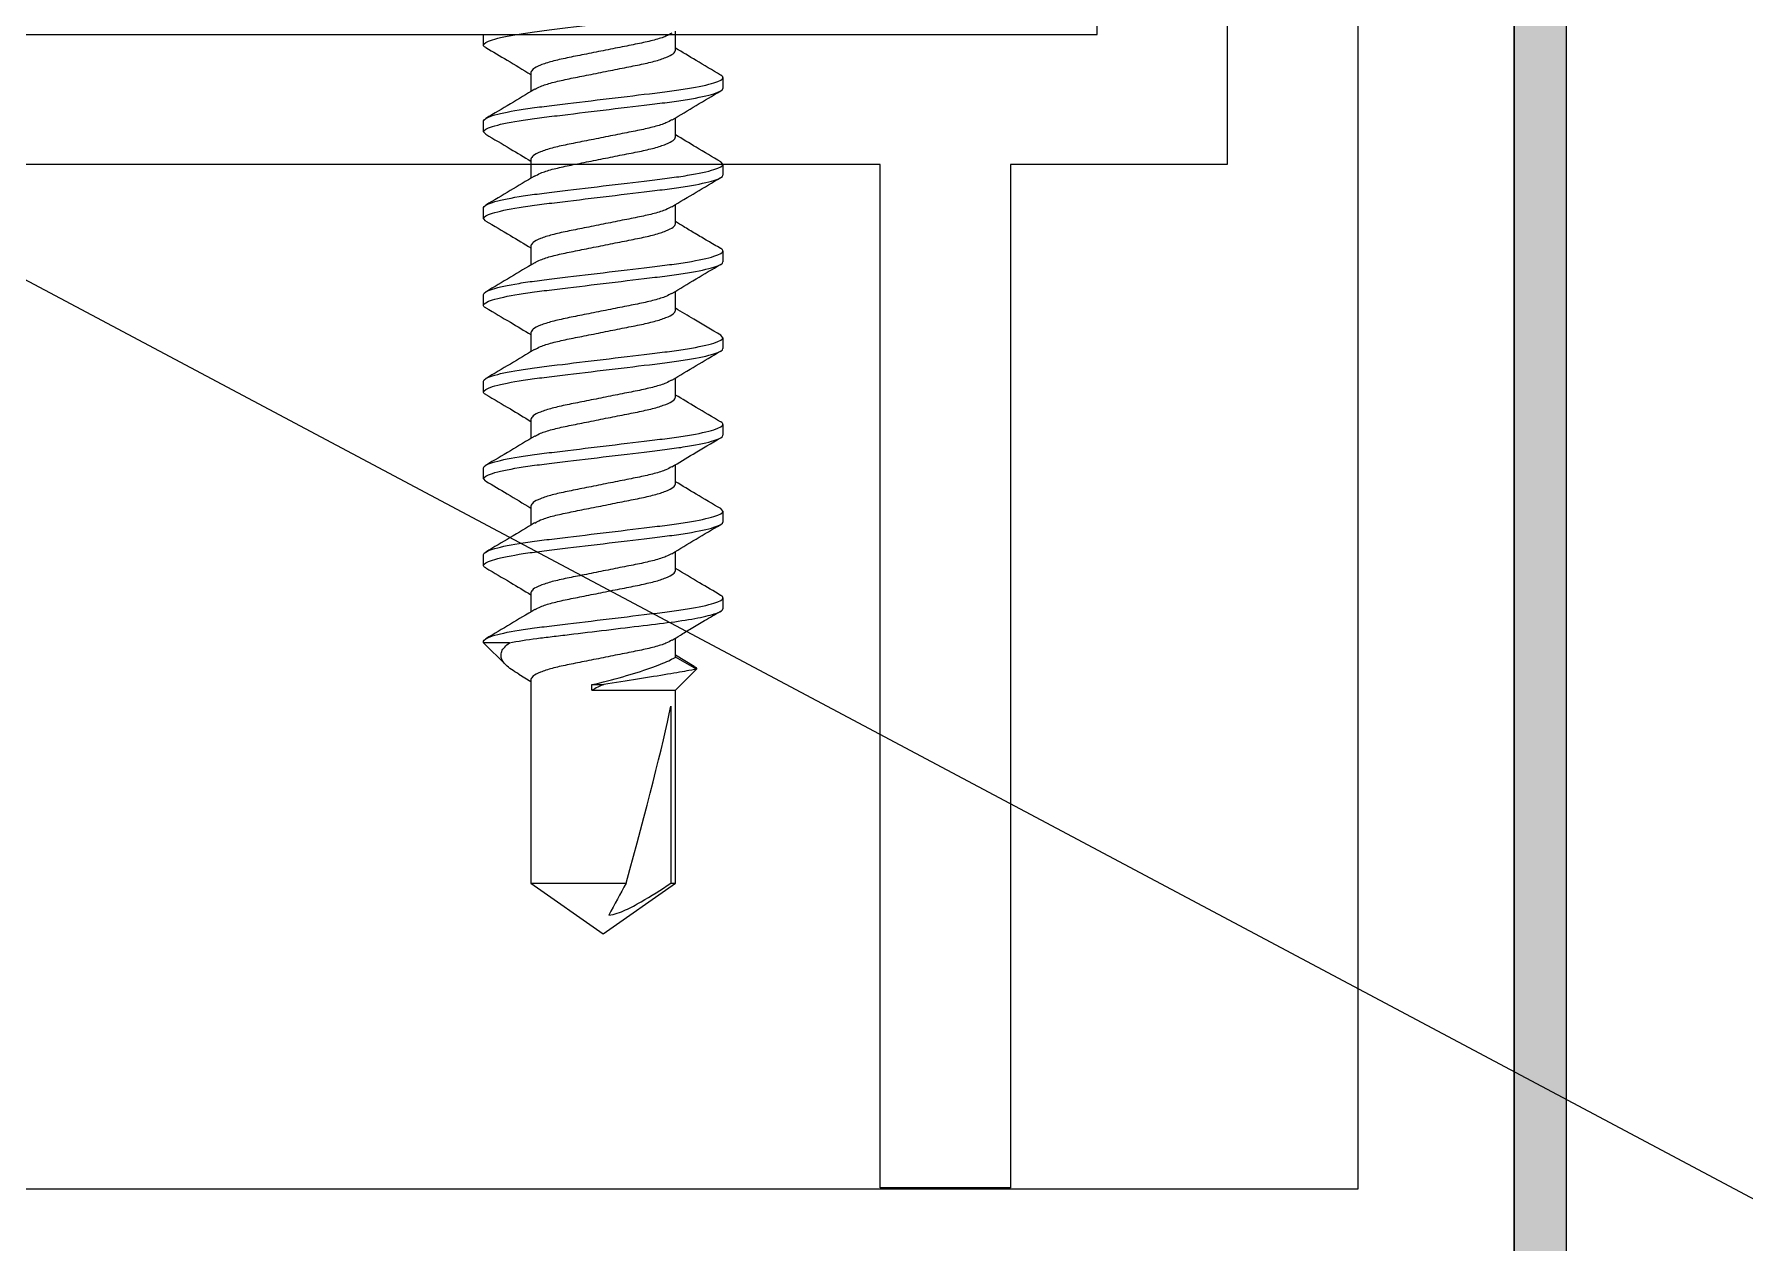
# Model space of a CAD drawing. Extents: x 0 to 79.8, y 0 to 38.2.
# Drawn here: x 60.85 to 61.836, y 28.542 to 29.239 of the extents above; entities that cross this region are included whole.
import ezdxf

# ---------------------------------------------------------------- set-up
doc = ezdxf.new("R2010")
doc.units = 0
doc.header["$MEASUREMENT"] = 0
doc.linetypes.add('SLD-Solid', pattern=[0])
doc.layers.get('0').update_dxf_attribs({"linetype": 'CONTINUOUS'})
for name, color, linetype in [('SILL-PAN', 7, 'CONTINUOUS'), ('TEXT', 7, 'CONTINUOUS'), ('WATERPROOF_MATL', 5, 'CONTINUOUS')]:
    doc.layers.add(name, color=color, linetype=linetype)
doc.styles.get("Standard").update_dxf_attribs({"font": 'simplex.shx'})
doc.dimstyles.get("Standard").update_dxf_attribs({"dimtxt": 0.18, "dimasz": 0.18, "dimexe": 0.18, "dimexo": 0.0625, "dimgap": 0.09, "dimtad": 0, "dimtih": 1, "dimtoh": 1, "dimdec": 4, "dimzin": 0, "dimdsep": 46, "dimtxsty": 'Standard', "dimcen": 0.09, "dimadec": 0, "dimazin": 0, "dimtfac": 1, "dimtdec": 4, "dimtofl": 0, "dimtmove": 0, "dimatfit": 3, "dimfxl": 0, "dimtolj": 1, "dimtzin": 0, "dimarcsym": 0})

# ---------------------------------------------------------------- blocks, each defined once
blk = doc.blocks.new('25559')
at = {"color": 7, "linetype": 'SLD-Solid', "lineweight": 15}
for p, q in [((0.50625, 0.069), (0.5125, 0.069)), ((0.55625, 0.069), (0.55482, 0.06775)), ((0.55625, 0.069), (0.5625, 0.069)), ((0.60625, 0.069), (0.6125, 0.069)), ((0.65625, 0.069), (0.65481, 0.06774)), ((0.65625, 0.069), (0.6625, 0.069)), ((0.70625, 0.069), (0.7125, 0.069)), ((0.75625, 0.069), (0.75481, 0.06775)), ((0.75625, 0.069), (0.7625, 0.069)), ((0.80625, 0.069), (0.8125, 0.069)), ((0.84585, 0.05252), (0.8393, 0.04172)), ((0.84741, 0.05369), (0.8405, 0.04172)), ((0.85937, 0.04172), (0.84741, 0.05369)), ((0.4905, 0.04172), (0.47945, 0.04172)), ((0.5405, 0.04172), (0.52946, 0.04172)), ((0.5905, 0.04172), (0.57946, 0.04172)), ((0.6405, 0.04172), (0.62946, 0.04172)), ((0.6905, 0.04172), (0.67946, 0.04172)), ((0.7405, 0.04172), (0.72946, 0.04172)), ((0.7905, 0.04172), (0.77946, 0.04172)), ((0.8405, 0.04172), (0.82943, 0.04172)), ((0.97079, 0.04172), (0.85937, 0.04172)), ((0.85937, -0.00651), (0.85937, 0.04172)), ((1, 0), (0.97079, 0.04172)), ((0.97079, 0.03893), (0.97079, 0.04172)), ((0.86878, 0.03893), (0.97079, 0.03893)), ((0.97079, -0.04172), (0.97079, 0.01319)), ((0.85625, -0.00651), (0.85625, 0.00025)), ((0.97079, -0.04172), (1, 0)), ((0.85937, -0.00651), (0.85625, -0.00651)), ((0.50325, -0.04172), (0.51429, -0.04172)), ((0.55325, -0.04172), (0.56429, -0.04172)), ((0.60325, -0.04172), (0.61429, -0.04172)), ((0.65325, -0.04172), (0.66429, -0.04172)), ((0.70325, -0.04172), (0.71429, -0.04172)), ((0.75325, -0.04172), (0.76429, -0.04172)), ((0.80325, -0.04172), (0.81429, -0.04172)), ((0.85025, -0.0487), (0.85445, -0.04172)), ((0.85325, -0.04172), (0.97079, -0.04172)), ((0.8321, -0.05397), (0.8321, -0.069)), ((0.8321, -0.069), (0.8449, -0.05619)), ((0.4875, -0.069), (0.48125, -0.069)), ((0.5375, -0.069), (0.53125, -0.069)), ((0.53893, -0.06775), (0.5375, -0.069)), ((0.5875, -0.069), (0.58125, -0.069)), ((0.58895, -0.06774), (0.5875, -0.069)), ((0.6375, -0.069), (0.63125, -0.069)), ((0.6875, -0.069), (0.68125, -0.069)), ((0.7375, -0.069), (0.73125, -0.069)), ((0.73893, -0.06775), (0.7375, -0.069)), ((0.7875, -0.069), (0.78125, -0.069)), ((0.8321, -0.069), (0.83125, -0.069))]:
    blk.add_line(p, q, dxfattribs=at)
blk.add_ellipse((0.9907, 0), major_axis=(0.14297, -0.04113), ratio=0.048755, start_param=1.724549, end_param=2.605956, dxfattribs=at)
for points, knots in [([(0.4875, -0.069), (0.4866, -0.069), (0.48555, -0.06732), (0.48334, -0.06033), (0.4822, -0.05502), (0.48061, -0.04534), (0.4801, -0.04184), (0.47916, -0.03455), (0.47871, -0.03075), (0.47723, -0.01846), (0.47612, -0.00924), (0.47388, 0.00924), (0.47277, 0.01846), (0.47129, 0.03075), (0.47084, 0.03455), (0.4699, 0.04184), (0.46939, 0.04534), (0.4678, 0.05502), (0.46666, 0.06033), (0.46445, 0.06732), (0.4634, 0.069), (0.4625, 0.069)], [0, 0, 0, 0, 0.125, 0.125, 0.25, 0.25, 0.3125, 0.3125, 0.375, 0.375, 0.5, 0.5, 0.625, 0.625, 0.6875, 0.6875, 0.75, 0.75, 0.875, 0.875, 1, 1, 1, 1]), ([(0.50478, 0.06771), (0.50199, 0.06297), (0.49688, 0.05428), (0.49166, 0.04564), (0.48929, 0.04172)], [0, 0, 0, 0, 0.545575, 1, 1, 1, 1]), ([(0.50625, 0.069), (0.50578, 0.06899), (0.50531, 0.06899), (0.50479, 0.06771), (0.50478, 0.06769)], [0, 0, 0, 0, 0.988917, 1, 1, 1, 1]), ([(0.53125, -0.069), (0.53035, -0.069), (0.5293, -0.06732), (0.52709, -0.06033), (0.52595, -0.05502), (0.52436, -0.04534), (0.52385, -0.04184), (0.52291, -0.03455), (0.52246, -0.03075), (0.52098, -0.01846), (0.51987, -0.00924), (0.51763, 0.00924), (0.51652, 0.01846), (0.51504, 0.03075), (0.51459, 0.03455), (0.51365, 0.04184), (0.51314, 0.04534), (0.51155, 0.05502), (0.51041, 0.06033), (0.5082, 0.06732), (0.50715, 0.069), (0.50625, 0.069)], [0, 0, 0, 0, 0.125, 0.125, 0.25, 0.25, 0.3125, 0.3125, 0.375, 0.375, 0.5, 0.5, 0.625, 0.625, 0.6875, 0.6875, 0.75, 0.75, 0.875, 0.875, 1, 1, 1, 1]), ([(0.5375, -0.069), (0.5366, -0.069), (0.53555, -0.06732), (0.53334, -0.06033), (0.5322, -0.05502), (0.53061, -0.04534), (0.5301, -0.04184), (0.52916, -0.03455), (0.52871, -0.03075), (0.52723, -0.01846), (0.52612, -0.00924), (0.52388, 0.00924), (0.52277, 0.01846), (0.52129, 0.03075), (0.52084, 0.03455), (0.5199, 0.04184), (0.51939, 0.04534), (0.5178, 0.05502), (0.51666, 0.06033), (0.51445, 0.06732), (0.5134, 0.069), (0.5125, 0.069)], [0, 0, 0, 0, 0.125, 0.125, 0.25, 0.25, 0.3125, 0.3125, 0.375, 0.375, 0.5, 0.5, 0.625, 0.625, 0.6875, 0.6875, 0.75, 0.75, 0.875, 0.875, 1, 1, 1, 1]), ([(0.53068, 0.03969), (0.52788, 0.04433), (0.52225, 0.05365), (0.51672, 0.06304), (0.51394, 0.06776)], [0, 0, 0, 0, 0.4975, 1, 1, 1, 1]), ([(0.55482, 0.06777), (0.55203, 0.06304), (0.54691, 0.05433), (0.54168, 0.04567), (0.53929, 0.04172)], [0, 0, 0, 0, 0.543159, 1, 1, 1, 1]), ([(0.58125, -0.069), (0.58035, -0.069), (0.5793, -0.06732), (0.57709, -0.06033), (0.57595, -0.05502), (0.57436, -0.04534), (0.57385, -0.04184), (0.57291, -0.03455), (0.57246, -0.03075), (0.57098, -0.01846), (0.56987, -0.00924), (0.56763, 0.00924), (0.56652, 0.01846), (0.56504, 0.03075), (0.56459, 0.03455), (0.56365, 0.04184), (0.56314, 0.04534), (0.56155, 0.05502), (0.56041, 0.06033), (0.5582, 0.06732), (0.55715, 0.069), (0.55625, 0.069)], [0, 0, 0, 0, 0.125, 0.125, 0.25, 0.25, 0.3125, 0.3125, 0.375, 0.375, 0.5, 0.5, 0.625, 0.625, 0.6875, 0.6875, 0.75, 0.75, 0.875, 0.875, 1, 1, 1, 1]), ([(0.5875, -0.069), (0.5866, -0.069), (0.58555, -0.06732), (0.58334, -0.06033), (0.5822, -0.05502), (0.58061, -0.04534), (0.5801, -0.04184), (0.57916, -0.03455), (0.57871, -0.03075), (0.57723, -0.01846), (0.57612, -0.00924), (0.57388, 0.00924), (0.57277, 0.01846), (0.57129, 0.03075), (0.57084, 0.03455), (0.5699, 0.04184), (0.56939, 0.04534), (0.5678, 0.05502), (0.56666, 0.06033), (0.56445, 0.06732), (0.5634, 0.069), (0.5625, 0.069)], [0, 0, 0, 0, 0.125, 0.125, 0.25, 0.25, 0.3125, 0.3125, 0.375, 0.375, 0.5, 0.5, 0.625, 0.625, 0.6875, 0.6875, 0.75, 0.75, 0.875, 0.875, 1, 1, 1, 1]), ([(0.58075, 0.03957), (0.57794, 0.04423), (0.57228, 0.0536), (0.56673, 0.06302), (0.56393, 0.06776)], [0, 0, 0, 0, 0.497134, 1, 1, 1, 1]), ([(0.60476, 0.06768), (0.60336, 0.06525), (0.6007, 0.06067), (0.59628, 0.05311), (0.5925, 0.04686), (0.59025, 0.04322), (0.58932, 0.04172)], [0, 0, 0, 0, 0.299941, 0.565966, 0.820653, 1, 1, 1, 1]), ([(0.60625, 0.069), (0.60578, 0.06899), (0.6053, 0.06898), (0.60478, 0.06768), (0.60476, 0.06765)], [0, 0, 0, 0, 0.978012, 1, 1, 1, 1]), ([(0.63125, -0.069), (0.63035, -0.069), (0.6293, -0.06732), (0.62709, -0.06033), (0.62595, -0.05502), (0.62436, -0.04534), (0.62385, -0.04184), (0.62291, -0.03455), (0.62246, -0.03075), (0.62098, -0.01846), (0.61987, -0.00924), (0.61763, 0.00924), (0.61652, 0.01846), (0.61504, 0.03075), (0.61459, 0.03455), (0.61365, 0.04184), (0.61314, 0.04534), (0.61155, 0.05502), (0.61041, 0.06033), (0.6082, 0.06732), (0.60715, 0.069), (0.60625, 0.069)], [0, 0, 0, 0, 0.125, 0.125, 0.25, 0.25, 0.3125, 0.3125, 0.375, 0.375, 0.5, 0.5, 0.625, 0.625, 0.6875, 0.6875, 0.75, 0.75, 0.875, 0.875, 1, 1, 1, 1]), ([(0.6375, -0.069), (0.6366, -0.069), (0.63555, -0.06732), (0.63334, -0.06033), (0.6322, -0.05502), (0.63061, -0.04534), (0.6301, -0.04184), (0.62916, -0.03455), (0.62871, -0.03075), (0.62723, -0.01846), (0.62612, -0.00924), (0.62388, 0.00924), (0.62277, 0.01846), (0.62129, 0.03075), (0.62084, 0.03455), (0.6199, 0.04184), (0.61939, 0.04534), (0.6178, 0.05502), (0.61666, 0.06033), (0.61445, 0.06732), (0.6134, 0.069), (0.6125, 0.069)], [0, 0, 0, 0, 0.125, 0.125, 0.25, 0.25, 0.3125, 0.3125, 0.375, 0.375, 0.5, 0.5, 0.625, 0.625, 0.6875, 0.6875, 0.75, 0.75, 0.875, 0.875, 1, 1, 1, 1]), ([(0.63078, 0.03952), (0.62797, 0.04417), (0.62231, 0.05354), (0.61676, 0.06297), (0.61397, 0.06771)], [0, 0, 0, 0, 0.497137, 1, 1, 1, 1]), ([(0.65481, 0.06775), (0.65176, 0.06258), (0.64664, 0.05388), (0.64141, 0.04523), (0.63929, 0.04172)], [0, 0, 0, 0, 0.593911, 1, 1, 1, 1]), ([(0.68125, -0.069), (0.68035, -0.069), (0.6793, -0.06732), (0.67709, -0.06033), (0.67595, -0.05502), (0.67436, -0.04534), (0.67385, -0.04184), (0.67291, -0.03455), (0.67246, -0.03075), (0.67098, -0.01846), (0.66987, -0.00924), (0.66763, 0.00924), (0.66652, 0.01846), (0.66504, 0.03075), (0.66459, 0.03455), (0.66365, 0.04184), (0.66314, 0.04534), (0.66155, 0.05502), (0.66041, 0.06033), (0.6582, 0.06732), (0.65715, 0.069), (0.65625, 0.069)], [0, 0, 0, 0, 0.125, 0.125, 0.25, 0.25, 0.3125, 0.3125, 0.375, 0.375, 0.5, 0.5, 0.625, 0.625, 0.6875, 0.6875, 0.75, 0.75, 0.875, 0.875, 1, 1, 1, 1]), ([(0.6875, -0.069), (0.6866, -0.069), (0.68555, -0.06732), (0.68334, -0.06033), (0.6822, -0.05502), (0.68061, -0.04534), (0.6801, -0.04184), (0.67916, -0.03455), (0.67871, -0.03075), (0.67723, -0.01846), (0.67612, -0.00924), (0.67388, 0.00924), (0.67277, 0.01846), (0.67129, 0.03075), (0.67084, 0.03455), (0.6699, 0.04184), (0.66939, 0.04534), (0.6678, 0.05502), (0.66666, 0.06033), (0.66445, 0.06732), (0.6634, 0.069), (0.6625, 0.069)], [0, 0, 0, 0, 0.125, 0.125, 0.25, 0.25, 0.3125, 0.3125, 0.375, 0.375, 0.5, 0.5, 0.625, 0.625, 0.6875, 0.6875, 0.75, 0.75, 0.875, 0.875, 1, 1, 1, 1]), ([(0.68074, 0.03958), (0.67794, 0.04423), (0.6723, 0.05356), (0.66676, 0.06296), (0.66398, 0.06769)], [0, 0, 0, 0, 0.497403, 1, 1, 1, 1]), ([(0.70477, 0.06769), (0.70198, 0.06296), (0.69687, 0.05427), (0.69166, 0.04565), (0.68929, 0.04172)], [0, 0, 0, 0, 0.544742, 1, 1, 1, 1]), ([(0.70625, 0.069), (0.70578, 0.06899), (0.70531, 0.06898), (0.70478, 0.06769), (0.70477, 0.06766)], [0, 0, 0, 0, 0.981212, 1, 1, 1, 1]), ([(0.73125, -0.069), (0.73035, -0.069), (0.7293, -0.06732), (0.72709, -0.06033), (0.72595, -0.05502), (0.72436, -0.04534), (0.72385, -0.04184), (0.72291, -0.03455), (0.72246, -0.03075), (0.72098, -0.01846), (0.71987, -0.00924), (0.71763, 0.00924), (0.71652, 0.01846), (0.71504, 0.03075), (0.71459, 0.03455), (0.71365, 0.04184), (0.71314, 0.04534), (0.71155, 0.05502), (0.71041, 0.06033), (0.7082, 0.06732), (0.70715, 0.069), (0.70625, 0.069)], [0, 0, 0, 0, 0.125, 0.125, 0.25, 0.25, 0.3125, 0.3125, 0.375, 0.375, 0.5, 0.5, 0.625, 0.625, 0.6875, 0.6875, 0.75, 0.75, 0.875, 0.875, 1, 1, 1, 1]), ([(0.7375, -0.069), (0.7366, -0.069), (0.73555, -0.06732), (0.73334, -0.06033), (0.7322, -0.05502), (0.73061, -0.04534), (0.7301, -0.04184), (0.72916, -0.03455), (0.72871, -0.03075), (0.72723, -0.01846), (0.72612, -0.00924), (0.72388, 0.00924), (0.72277, 0.01846), (0.72129, 0.03075), (0.72084, 0.03455), (0.7199, 0.04184), (0.71939, 0.04534), (0.7178, 0.05502), (0.71666, 0.06033), (0.71445, 0.06732), (0.7134, 0.069), (0.7125, 0.069)], [0, 0, 0, 0, 0.125, 0.125, 0.25, 0.25, 0.3125, 0.3125, 0.375, 0.375, 0.5, 0.5, 0.625, 0.625, 0.6875, 0.6875, 0.75, 0.75, 0.875, 0.875, 1, 1, 1, 1]), ([(0.73073, 0.0396), (0.72825, 0.0437), (0.7226, 0.05305), (0.71706, 0.06246), (0.71395, 0.06774)], [0, 0, 0, 0, 0.438749, 1, 1, 1, 1]), ([(0.75481, 0.06776), (0.75202, 0.06302), (0.7469, 0.05431), (0.74167, 0.04566), (0.73929, 0.04172)], [0, 0, 0, 0, 0.544674, 1, 1, 1, 1]), ([(0.78125, -0.069), (0.78035, -0.069), (0.7793, -0.06732), (0.77709, -0.06033), (0.77595, -0.05502), (0.77436, -0.04534), (0.77385, -0.04184), (0.77291, -0.03455), (0.77246, -0.03075), (0.77098, -0.01846), (0.76987, -0.00924), (0.76763, 0.00924), (0.76652, 0.01846), (0.76504, 0.03075), (0.76459, 0.03455), (0.76365, 0.04184), (0.76314, 0.04534), (0.76155, 0.05502), (0.76041, 0.06033), (0.7582, 0.06732), (0.75715, 0.069), (0.75625, 0.069)], [0, 0, 0, 0, 0.125, 0.125, 0.25, 0.25, 0.3125, 0.3125, 0.375, 0.375, 0.5, 0.5, 0.625, 0.625, 0.6875, 0.6875, 0.75, 0.75, 0.875, 0.875, 1, 1, 1, 1]), ([(0.7875, -0.069), (0.7866, -0.069), (0.78555, -0.06732), (0.78334, -0.06033), (0.7822, -0.05502), (0.78061, -0.04534), (0.7801, -0.04184), (0.77916, -0.03455), (0.77871, -0.03075), (0.77723, -0.01846), (0.77612, -0.00924), (0.77388, 0.00924), (0.77277, 0.01846), (0.77129, 0.03075), (0.77084, 0.03455), (0.7699, 0.04184), (0.76939, 0.04534), (0.7678, 0.05502), (0.76666, 0.06033), (0.76445, 0.06732), (0.7634, 0.069), (0.7625, 0.069)], [0, 0, 0, 0, 0.125, 0.125, 0.25, 0.25, 0.3125, 0.3125, 0.375, 0.375, 0.5, 0.5, 0.625, 0.625, 0.6875, 0.6875, 0.75, 0.75, 0.875, 0.875, 1, 1, 1, 1]), ([(0.78079, 0.03952), (0.77797, 0.04418), (0.7723, 0.05356), (0.76674, 0.06299), (0.76395, 0.06774)], [0, 0, 0, 0, 0.497058, 1, 1, 1, 1]), ([(0.80479, 0.06772), (0.80238, 0.06363), (0.79726, 0.05493), (0.79205, 0.04629), (0.78929, 0.04172)], [0, 0, 0, 0, 0.470268, 1, 1, 1, 1]), ([(0.80625, 0.069), (0.80578, 0.069), (0.80531, 0.06899), (0.80479, 0.06772), (0.80479, 0.06771)], [0, 0, 0, 0, 0.993451, 1, 1, 1, 1]), ([(0.83125, -0.069), (0.83035, -0.069), (0.8293, -0.06732), (0.82709, -0.06033), (0.82595, -0.05502), (0.82436, -0.04534), (0.82385, -0.04184), (0.82291, -0.03455), (0.82246, -0.03075), (0.82098, -0.01846), (0.81987, -0.00924), (0.81763, 0.00924), (0.81652, 0.01846), (0.81504, 0.03075), (0.81459, 0.03455), (0.81365, 0.04184), (0.81314, 0.04534), (0.81155, 0.05502), (0.81041, 0.06033), (0.8082, 0.06732), (0.80715, 0.069), (0.80625, 0.069)], [0, 0, 0, 0, 0.125, 0.125, 0.25, 0.25, 0.3125, 0.3125, 0.375, 0.375, 0.5, 0.5, 0.625, 0.625, 0.6875, 0.6875, 0.75, 0.75, 0.875, 0.875, 1, 1, 1, 1]), ([(0.8321, -0.05397), (0.83123, -0.04946), (0.8304, -0.04411), (0.82928, -0.0355), (0.82893, -0.03257), (0.82818, -0.0263), (0.82778, -0.02301), (0.82654, -0.01276), (0.82566, -0.00545), (0.8239, 0.00909), (0.82303, 0.01631), (0.82142, 0.02963), (0.82074, 0.03561), (0.81919, 0.0468), (0.81834, 0.05193), (0.8166, 0.06037), (0.81571, 0.06366), (0.81401, 0.06798), (0.81321, 0.069), (0.8125, 0.069)], [0, 0, 0, 0, 0.125, 0.125, 0.1875, 0.1875, 0.25, 0.25, 0.375, 0.375, 0.5, 0.5, 0.625, 0.625, 0.75, 0.75, 0.875, 0.875, 1, 1, 1, 1]), ([(0.83063, 0.03976), (0.82969, 0.04129), (0.82768, 0.04456), (0.82368, 0.05105), (0.8189, 0.05923), (0.81575, 0.06464), (0.81399, 0.06767)], [0, 0, 0, 0, 0.1901712, 0.4057969, 0.6676779, 1, 1, 1, 1]), ([(0.84589, 0.05249), (0.84594, 0.05263), (0.84647, 0.0542), (0.84696, 0.05393), (0.84741, 0.05369)], [0, 0, 0, 0, 0.089674, 1, 1, 1, 1]), ([(0.84741, 0.05369), (0.84741, 0.05369), (0.84768, 0.05215), (0.84844, 0.04787), (0.84875, 0.04609), (0.84946, 0.042), (0.84985, 0.0397), (0.85202, 0.02696), (0.85423, 0.01334), (0.85625, 0.00025)], [0, 0, 0, 0, 0.25, 0.25, 0.375, 0.375, 0.5, 0.5, 1, 1, 1, 1]), ([(0.48061, 0.03961), (0.48121, 0.03859), (0.48254, 0.03633), (0.48462, 0.02976), (0.48658, 0.0211), (0.48855, 0.01097), (0.49075, 0), (0.49295, -0.01097), (0.49492, -0.02109), (0.49688, -0.02981), (0.49908, -0.03652), (0.50129, -0.0409), (0.5026, -0.04145), (0.50325, -0.04172)], [0, 0, 0, 0, 0.077477, 0.171444, 0.261982, 0.352519, 0.446486, 0.540453, 0.630991, 0.721528, 0.815495, 0.909462, 1, 1, 1, 1]), ([(0.51301, -0.03935), (0.51245, -0.0384), (0.51117, -0.03621), (0.50913, -0.02975), (0.50717, -0.02111), (0.5052, -0.01097), (0.503, 0), (0.5008, 0.01097), (0.49883, 0.02109), (0.49687, 0.02981), (0.49467, 0.03652), (0.49246, 0.0409), (0.49115, 0.04145), (0.4905, 0.04172)], [0, 0, 0, 0, 0.07205, 0.16657, 0.25764, 0.34871, 0.44323, 0.53775, 0.62882, 0.71989, 0.81441, 0.90893, 1, 1, 1, 1]), ([(0.53065, 0.03952), (0.53124, 0.03853), (0.53255, 0.03629), (0.53462, 0.02975), (0.53658, 0.02111), (0.53855, 0.01097), (0.54075, 0), (0.54295, -0.01097), (0.54492, -0.02109), (0.54688, -0.02981), (0.54908, -0.03652), (0.55129, -0.0409), (0.5526, -0.04145), (0.55325, -0.04172)], [0, 0, 0, 0, 0.075758, 0.1699, 0.260606, 0.351313, 0.445455, 0.539597, 0.630303, 0.721009, 0.815152, 0.909294, 1, 1, 1, 1]), ([(0.56312, -0.03956), (0.56253, -0.03856), (0.56121, -0.03631), (0.55913, -0.02975), (0.55717, -0.0211), (0.5552, -0.01097), (0.553, 0), (0.5508, 0.01097), (0.54883, 0.02109), (0.54687, 0.02981), (0.54467, 0.03652), (0.54246, 0.0409), (0.54115, 0.04145), (0.5405, 0.04172)], [0, 0, 0, 0, 0.076547, 0.170609, 0.261238, 0.351867, 0.445929, 0.53999, 0.630619, 0.721248, 0.81531, 0.909371, 1, 1, 1, 1]), ([(0.61299, -0.03932), (0.61244, -0.03838), (0.61116, -0.03619), (0.60913, -0.02975), (0.60717, -0.02111), (0.6052, -0.01097), (0.603, 0), (0.6008, 0.01097), (0.59883, 0.02109), (0.59687, 0.02981), (0.59467, 0.03652), (0.59246, 0.0409), (0.59115, 0.04145), (0.5905, 0.04172)], [0, 0, 0, 0, 0.071493, 0.166069, 0.257194, 0.348319, 0.442896, 0.537472, 0.628597, 0.719722, 0.814299, 0.908875, 1, 1, 1, 1]), ([(0.66305, -0.03943), (0.66248, -0.03846), (0.66118, -0.03625), (0.65913, -0.02975), (0.65717, -0.02111), (0.6552, -0.01097), (0.653, 0), (0.6508, 0.01097), (0.64883, 0.02109), (0.64687, 0.02981), (0.64467, 0.03652), (0.64246, 0.0409), (0.64115, 0.04145), (0.6405, 0.04172)], [0, 0, 0, 0, 0.073737, 0.168085, 0.258989, 0.349894, 0.444242, 0.53859, 0.629495, 0.720399, 0.814747, 0.909095, 1, 1, 1, 1]), ([(0.71299, -0.03931), (0.71244, -0.03837), (0.71116, -0.03619), (0.70913, -0.02975), (0.70717, -0.02111), (0.7052, -0.01097), (0.703, 0), (0.7008, 0.01097), (0.69883, 0.02109), (0.69687, 0.02981), (0.69467, 0.03652), (0.69246, 0.0409), (0.69115, 0.04145), (0.6905, 0.04172)], [0, 0, 0, 0, 0.071238, 0.16584, 0.25699, 0.34814, 0.442743, 0.537345, 0.628495, 0.719645, 0.814248, 0.90885, 1, 1, 1, 1]), ([(0.76308, -0.03948), (0.7625, -0.0385), (0.76119, -0.03627), (0.75913, -0.02975), (0.75717, -0.02111), (0.7552, -0.01097), (0.753, 0), (0.7508, 0.01097), (0.74883, 0.02109), (0.74687, 0.02981), (0.74467, 0.03652), (0.74246, 0.0409), (0.74115, 0.04145), (0.7405, 0.04172)], [0, 0, 0, 0, 0.0748562, 0.1690902, 0.259885, 0.3506798, 0.4449137, 0.5391477, 0.6299425, 0.7207373, 0.8149712, 0.9092052, 1, 1, 1, 1]), ([(0.81299, -0.03931), (0.81244, -0.03837), (0.81116, -0.03619), (0.80913, -0.02975), (0.80717, -0.02111), (0.8052, -0.01097), (0.803, 0), (0.8008, 0.01097), (0.79883, 0.02109), (0.79687, 0.02981), (0.79467, 0.03652), (0.79246, 0.0409), (0.79115, 0.04145), (0.7905, 0.04172)], [0, 0, 0, 0, 0.0713374, 0.1659298, 0.2570699, 0.3482101, 0.4428025, 0.5373948, 0.628535, 0.7196751, 0.8142675, 0.9088599, 1, 1, 1, 1]), ([(0.83065, 0.03953), (0.83123, 0.03853), (0.83255, 0.0363), (0.83462, 0.02975), (0.83658, 0.02111), (0.83855, 0.01097), (0.84075, 0), (0.84295, -0.01097), (0.84492, -0.02109), (0.84688, -0.02981), (0.84908, -0.03652), (0.85129, -0.0409), (0.8526, -0.04145), (0.85325, -0.04172)], [0, 0, 0, 0, 0.0759686, 0.1700892, 0.2607749, 0.3514605, 0.4455811, 0.5397018, 0.6303874, 0.7210731, 0.8151937, 0.9093144, 1, 1, 1, 1]), ([(0.85625, -0.00651), (0.85484, -0.00053), (0.8533, 0.00556), (0.85009, 0.01698), (0.8484, 0.02236), (0.8452, 0.03142), (0.84365, 0.03517), (0.84128, 0.04032), (0.8405, 0.04172), (0.8405, 0.04172)], [0, 0, 0, 0, 0.25, 0.25, 0.5, 0.5, 0.75, 0.75, 1, 1, 1, 1]), ([(0.58073, 0.03938), (0.58129, 0.03842), (0.58258, 0.03622), (0.58462, 0.02975), (0.58658, 0.02111), (0.58855, 0.01097), (0.59075, 0), (0.59295, -0.01097), (0.59492, -0.02109), (0.59688, -0.02981), (0.59908, -0.03652), (0.60129, -0.0409), (0.6026, -0.04145), (0.60325, -0.04172)], [0, 0, 0, 0, 0.072707, 0.16716, 0.258166, 0.349171, 0.443624, 0.538077, 0.629083, 0.720089, 0.814541, 0.908994, 1, 1, 1, 1]), ([(0.63076, 0.03931), (0.63131, 0.03838), (0.63259, 0.03619), (0.63462, 0.02975), (0.63658, 0.02111), (0.63855, 0.01097), (0.64075, 0), (0.64295, -0.01097), (0.64492, -0.02109), (0.64688, -0.02981), (0.64908, -0.03652), (0.65129, -0.0409), (0.6526, -0.04145), (0.65325, -0.04172)], [0, 0, 0, 0, 0.071416, 0.166001, 0.257133, 0.348265, 0.44285, 0.537434, 0.628567, 0.719699, 0.814283, 0.908868, 1, 1, 1, 1]), ([(0.68072, 0.03939), (0.68128, 0.03843), (0.68257, 0.03623), (0.68462, 0.02975), (0.68658, 0.02111), (0.68855, 0.01097), (0.69075, 0), (0.69295, -0.01097), (0.69492, -0.02109), (0.69688, -0.02981), (0.69908, -0.03652), (0.70129, -0.0409), (0.7026, -0.04145), (0.70325, -0.04172)], [0, 0, 0, 0, 0.073077, 0.167492, 0.258462, 0.349431, 0.443846, 0.538261, 0.629231, 0.7202, 0.814615, 0.909031, 1, 1, 1, 1]), ([(0.7307, 0.03942), (0.73127, 0.03845), (0.73257, 0.03624), (0.73462, 0.02975), (0.73658, 0.02111), (0.73855, 0.01097), (0.74075, 0), (0.74295, -0.01097), (0.74492, -0.02109), (0.74688, -0.02981), (0.74908, -0.03652), (0.75129, -0.0409), (0.7526, -0.04145), (0.75325, -0.04172)], [0, 0, 0, 0, 0.073684, 0.168037, 0.258947, 0.349857, 0.44421, 0.538564, 0.629474, 0.720383, 0.814737, 0.90909, 1, 1, 1, 1]), ([(0.78076, 0.03931), (0.78131, 0.03837), (0.78259, 0.03619), (0.78462, 0.02975), (0.78658, 0.02111), (0.78855, 0.01097), (0.79075, 0), (0.79295, -0.01097), (0.79492, -0.02109), (0.79688, -0.02981), (0.79908, -0.03652), (0.80129, -0.0409), (0.8026, -0.04145), (0.80325, -0.04172)], [0, 0, 0, 0, 0.071394, 0.165981, 0.257115, 0.34825, 0.442836, 0.537423, 0.628558, 0.719692, 0.814279, 0.908865, 1, 1, 1, 1]), ([(0.98926, 0.00319), (0.98877, 0.00656), (0.98759, 0.00972), (0.98478, 0.0159), (0.98317, 0.01886), (0.97812, 0.02762), (0.97447, 0.03329), (0.97079, 0.03893)], [0, 0, 0, 0, 0.25, 0.25, 0.5, 0.5, 1, 1, 1, 1]), ([(0.48896, -0.06772), (0.49137, -0.06363), (0.49649, -0.05493), (0.5017, -0.0463), (0.50446, -0.04172)], [0, 0, 0, 0, 0.470247, 1, 1, 1, 1]), ([(0.51298, -0.03954), (0.5158, -0.0442), (0.52146, -0.05358), (0.52701, -0.06301), (0.52981, -0.06775)], [0, 0, 0, 0, 0.497098, 1, 1, 1, 1]), ([(0.53893, -0.06777), (0.54171, -0.06304), (0.54684, -0.05433), (0.55207, -0.04567), (0.55446, -0.04172)], [0, 0, 0, 0, 0.543195, 1, 1, 1, 1]), ([(0.56309, -0.03972), (0.56589, -0.04435), (0.5715, -0.05365), (0.57702, -0.06303), (0.5798, -0.06774)], [0, 0, 0, 0, 0.497658, 1, 1, 1, 1]), ([(0.58895, -0.06774), (0.59174, -0.063), (0.59686, -0.0543), (0.60208, -0.04565), (0.60446, -0.04172)], [0, 0, 0, 0, 0.545499, 1, 1, 1, 1]), ([(0.61297, -0.03952), (0.61579, -0.04418), (0.62146, -0.05357), (0.62701, -0.063), (0.62981, -0.06775)], [0, 0, 0, 0, 0.49704, 1, 1, 1, 1]), ([(0.63898, -0.06769), (0.64176, -0.06296), (0.64688, -0.05427), (0.65209, -0.04565), (0.65446, -0.04172)], [0, 0, 0, 0, 0.544904, 1, 1, 1, 1]), ([(0.66302, -0.03961), (0.66583, -0.04425), (0.67146, -0.05358), (0.677, -0.06298), (0.67978, -0.06771)], [0, 0, 0, 0, 0.497428, 1, 1, 1, 1]), ([(0.68897, -0.06771), (0.69175, -0.06299), (0.69687, -0.05429), (0.70208, -0.04566), (0.70446, -0.04172)], [0, 0, 0, 0, 0.5433102, 1, 1, 1, 1]), ([(0.71296, -0.03951), (0.71578, -0.04417), (0.72144, -0.05354), (0.727, -0.06298), (0.72979, -0.06772)], [0, 0, 0, 0, 0.497095, 1, 1, 1, 1]), ([(0.73893, -0.06777), (0.74136, -0.06365), (0.74648, -0.05494), (0.75171, -0.04628), (0.75446, -0.04172)], [0, 0, 0, 0, 0.473124, 1, 1, 1, 1]), ([(0.76305, -0.03965), (0.76586, -0.0443), (0.7715, -0.05364), (0.77703, -0.06304), (0.77982, -0.06777)], [0, 0, 0, 0, 0.4973758, 1, 1, 1, 1]), ([(0.78898, -0.06769), (0.79177, -0.06295), (0.79688, -0.05426), (0.80209, -0.04564), (0.80446, -0.04172)], [0, 0, 0, 0, 0.5456553, 1, 1, 1, 1]), ([(0.81296, -0.03951), (0.81578, -0.04417), (0.82143, -0.05352), (0.82698, -0.06295), (0.82977, -0.06769)], [0, 0, 0, 0, 0.497203, 1, 1, 1, 1]), ([(0.85023, -0.04869), (0.84931, -0.0502), (0.84748, -0.05322), (0.84502, -0.05624), (0.84256, -0.05823), (0.83988, -0.05915), (0.83718, -0.05872), (0.83455, -0.05708), (0.83292, -0.05501), (0.8321, -0.05397)], [0, 0, 0, 0, 0.1335352, 0.2658555, 0.4012862, 0.5532901, 0.708367, 0.852872, 1, 1, 1, 1]), ([(0.48896, -0.06771), (0.48896, -0.06772), (0.48844, -0.06899), (0.48797, -0.069), (0.4875, -0.069)], [0, 0, 0, 0, 0.005935, 1, 1, 1, 1]), ([(0.63898, -0.06767), (0.63897, -0.06769), (0.63844, -0.06898), (0.63797, -0.06899), (0.6375, -0.069)], [0, 0, 0, 0, 0.017618, 1, 1, 1, 1]), ([(0.68897, -0.0677), (0.68896, -0.06771), (0.68844, -0.06899), (0.68797, -0.06899), (0.6875, -0.069)], [0, 0, 0, 0, 0.009197, 1, 1, 1, 1]), ([(0.78898, -0.06766), (0.78897, -0.06769), (0.78844, -0.06898), (0.78797, -0.06899), (0.7875, -0.069)], [0, 0, 0, 0, 0.019289, 1, 1, 1, 1])]:
    blk.add_open_spline(points, degree=3, knots=knots, dxfattribs=at)
for points in [[(0.97079, 0.01319), (0.97696, 0.00985), (0.98314, 0.00651), (0.98926, 0.00319)], [(0.85625, 0.00025), (0.8573, -0.0021), (0.85834, -0.00435), (0.85937, -0.00651)]]:
    blk.add_open_spline(points, degree=3, dxfattribs=at)

msp = doc.modelspace()

# ---------------------------------------------------------------- hatches: boundary and pattern name
at = {"layer": 'WATERPROOF_MATL'}
msp.add_hatch(color=7, dxfattribs=at).paths.add_polyline_path([(55.6483984, 30.3282713), (55.6483984, 28.4832713), (61.7033984, 28.4832713), (61.7033984, 30.3282713), (61.7333984, 30.3282713), (61.7333984, 28.4532713), (55.6183984, 28.4532713), (55.6183984, 30.3282713)])

# ---------------------------------------------------------------- linework, layer by layer
at = {"layer": 'SILL-PAN', "color": 7}
msp.add_lwpolyline([(55.6483984, 30.5107713), (55.7383984, 30.5107713), (55.7383984, 28.5732713), (61.6133984, 28.5732713), (61.6133984, 30.5107713), (61.7033984, 30.5107713), (61.7033984, 28.4832713), (55.6483984, 28.4832713)], close=True, dxfattribs=at)
at = {"layer": 'TEXT'}
msp.add_lwpolyline([(60.7713982, 29.2387724), (61.462898, 29.2387724), (61.462898, 29.5387724), (61.267898, 29.5387724), (61.267898, 29.6137724), (61.537898, 29.6137724), (61.537898, 29.1637724), (61.412898, 29.1637724), (61.412898, 28.5737724), (61.337898, 28.5737724), (61.337898, 29.1637724), (60.6338982, 29.1637724)], dxfattribs=at)
at = {"layer": 'WATERPROOF_MATL', "color": 7}
msp.add_lwpolyline([(55.6483984, 30.3282713), (55.6483984, 28.4832713), (61.7033984, 28.4832713), (61.7033984, 30.3282713), (61.7333984, 30.3282713), (61.7333984, 28.4532713), (55.6183984, 28.4532713), (55.6183984, 30.3282713)], close=True, dxfattribs=at)

# ---------------------------------------------------------------- block references
at = {"layer": 'TEXT', "rotation": 270}
msp.add_blockref('25559', (61.1781208, 29.7202013), dxfattribs=at)

# ---------------------------------------------------------------- leaders
at = {"layer": 'TEXT'}
msp.add_leader([(60.5872276, 29.2344795), (63.0439714, 27.9280269), (63.4189714, 27.9280269)], dimstyle='Standard', dxfattribs=at)

doc.saveas('drawing.dxf')
